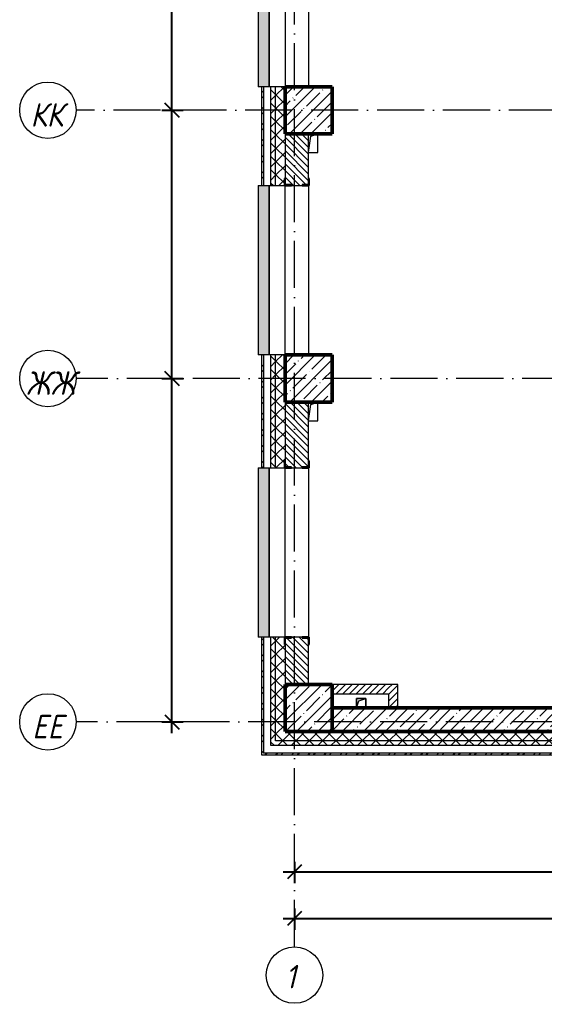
# Model space of a CAD drawing. Header units: millimetres. Extents: x -356862 to 418287, y 0 to 839748.
# Drawn here: x -181784 to -176211, y 511308 to 521759 of the extents above; entities that cross this region are included whole.
import ezdxf

# ---------------------------------------------------------------- set-up
doc = ezdxf.new("R2010")
doc.units = ezdxf.units.MM
doc.linetypes.add('50_200_ШТРИХ_1Т_ш5_п1_п1_', pattern=[700, 500, -100, 0, -100])
for name, color, linetype, lineweight in [('A-____-____-DIMS', 7, 'Continuous', 9), ('A-FLOR-____-OTLN', 7, 'Continuous', 9), ('A-GENM-____-MCUT', 7, 'Continuous', 25), ('A-GENM-____-OTLN', 7, 'Continuous', 9), ('A-GENM-____-OTLN-1', 7, 'Continuous', 25), ('A-GLAZ-____-OTLN', 7, 'Continuous', 9), ('A-WALL-____-MCUT', 7, 'Continuous', 13), ('A-WALL-____-MCUT-1', 7, 'Continuous', 9), ('A-WALL-____-MCUT-2', 7, 'Continuous', 50), ('A-WALL-____-OTLN', 7, 'Continuous', 9), ('A-WALL-____-PATT-1', 7, 'Continuous', 9), ('A-WALL-FNSH-MCUT-1', 7, 'Continuous', 9), ('S-COLS-____-MCUT', 7, 'Continuous', 50), ('S-COLS-____-OTLN', 7, 'Continuous', 9), ('S-GRID-____-IDEN', 7, 'Continuous', 9), ('S-GRID-____-OTLN-1', 7, '50_200_ШТРИХ_1Т_ш5_п1_п1_', 9)]:
    doc.layers.add(name, color=color, linetype=linetype, lineweight=lineweight)
doc.layers.add('A-GLAZ-____-OTLN-1', color=7, linetype='Continuous', lineweight=9, true_color=0xc0c0c0)
doc.styles.add('ISOCPEUR_I', font='isocpeui.ttf', dxfattribs={"width": 0.9, "height": 2.5})
doc.styles.add('ISOCPEUR_I_9', font='isocpeui.ttf', dxfattribs={"width": 0.9, "height": 250})
doc.dimstyles.new('ISO-2_5_0_9К_БОЛЬШОЙ_ОСИ', dxfattribs={"dimscale": 304.8, "dimtxt": 248.995294, "dimasz": 0.492126, "dimexe": 0.393701, "dimexo": 0, "dimgap": 0, "dimtad": 1, "dimdec": 0, "dimzin": 0, "dimdsep": 46, "dimtxsty": 'ISOCPEUR_I', "dimblk1": 'OBLIQUE', "dimblk2": 'OBLIQUE', "dimsah": 1, "dimcen": 0.09, "dimdle": 0.393701, "dimazin": 0, "dimtfac": 1, "dimtdec": 4, "dimtix": 1, "dimtmove": 0, "dimatfit": 3, "dimfxl": 1, "dimtvp": 1, "dimtolj": 1, "dimtzin": 0, "dimarcsym": 2})
pattern_1 = [(135, (-176515.067, 459015.94), (-35.35534, -35.35534), [])]
pattern_2 = [(45, (-176515.067, 459015.94), (-35.35534, 35.35534), [])]
pattern_3 = [(45, (-176515.07, 459015.94), (-70.71068, 70.71068), []), (135, (-176515.07, 459015.94), (-70.71068, -70.71068), [])]
pattern_4 = [(45, (-176515.07, 459015.94), (-85.53659, 85.53659), []), (45, (-176458.04, 459015.94), (-85.53659, 85.53659), [])]

# ---------------------------------------------------------------- blocks, each defined once
blk = doc.blocks.new('BSC_Колонна _Прямоугольная - 500х500-V26-АР1_План отверстий 1 этажа в осях 1-64_Ю-ЯЯ')
at = {"layer": 'S-COLS-____-OTLN'}
h = blk.add_hatch(dxfattribs=at)
h.set_pattern_fill('FP_32', color=256, style=0, pattern_type=2)
h.set_pattern_definition([(45, (2200, -55431.04), (-114.04925, 114.04925), []), (45, (2314.05, -55431.04), (-114.04925, 114.04925), [201.613, -40.323, 3.353, -36.97])])
h.paths.add_polyline_path([(-250, -250), (250, -250), (250, 250), (-250, 250), (-250, 178)], flags=0)
at = {"layer": 'S-COLS-____-MCUT'}
for p, q in [((250, 250), (-250, 250)), ((-250, 250), (-250, -250)), ((250, -250), (250, 250)), ((-250, -250), (250, -250))]:
    blk.add_line(p, q, dxfattribs=at)
blk = doc.blocks.new('BSC_Колонна _Прямоугольная - 500х500-V29-АР1_План отверстий 1 этажа в осях 1-64_Ю-ЯЯ')
at = {"layer": 'S-COLS-____-OTLN'}
h = blk.add_hatch(dxfattribs=at)
h.set_pattern_fill('FP_35', color=256, style=0, pattern_type=2)
h.set_pattern_definition([(45, (2200, -61781.04), (-114.04925, 114.04925), []), (45, (2314.05, -61781.04), (-114.04925, 114.04925), [201.613, -40.323, 3.353, -36.97])])
h.paths.add_polyline_path([(-250, -250), (250, -250), (250, 250), (-250, 250)], flags=0)
at = {"layer": 'S-COLS-____-MCUT'}
for p, q in [((250, 250), (-250, 250)), ((-250, 250), (-250, -250)), ((250, -250), (250, 250)), ((-250, -250), (250, -250))]:
    blk.add_line(p, q, dxfattribs=at)
blk = doc.blocks.new('BSC_Колонна _Прямоугольная - 500х500-V62-АР1_План отверстий 1 этажа в осях 1-64_Ю-ЯЯ')
at = {"layer": 'S-COLS-____-OTLN'}
h = blk.add_hatch(dxfattribs=at)
h.set_pattern_fill('FP_70', color=256, style=0, pattern_type=2)
h.set_pattern_definition([(45, (2200, -58931.04), (-114.04925, 114.04925), []), (45, (2314.05, -58931.04), (-114.04925, 114.04925), [201.613, -40.323, 3.353, -36.97])])
h.paths.add_polyline_path([(-250, -250), (250, -250), (250, 250), (-250, 250), (-250, -93)], flags=0)
at = {"layer": 'S-COLS-____-MCUT'}
for p, q in [((250, 250), (-250, 250)), ((-250, 250), (-250, -250)), ((250, -250), (250, 250)), ((-250, -250), (250, -250))]:
    blk.add_line(p, q, dxfattribs=at)
blk = doc.blocks.new('Фахверк_СКБ_Уголок - 250_2700-27497298-АР1_План отверстий 1 этажа в осях 1-64_Ю-ЯЯ')
at = {"layer": 'A-GENM-____-MCUT'}
for p, q in [((200, 181), (125, 181)), ((125, 181), (125, 106)), ((125, 106), (131, 106)), ((131, 106), (131, 175)), ((131, 175), (200, 175)), ((200, 175), (200, 181)), ((131, -6), (125, -6)), ((125, -6), (125, -81)), ((125, -81), (200, -81)), ((131, -75), (131, -6)), ((200, -75), (131, -75)), ((200, -81), (200, -75))]:
    blk.add_line(p, q, dxfattribs=at)
blk = doc.blocks.new('AR_Отверстие прямоугольное _в плите_ - AR_Отверстие прямоугольное _в плите_-V200-АР1_План отверстий 1 этажа в осях 1-64_Ю-ЯЯ')
at = {"layer": 'A-GENM-____-OTLN'}
for p, q in [((50, 50), (-50, 50)), ((-50, 50), (-50, -50)), ((-50, -50), (-25, 25)), ((-25, 25), (50, 50)), ((50, -50), (50, 50))]:
    blk.add_line(p, q, dxfattribs=at)
blk = doc.blocks.new('AR_Отверстие прямоугольное _в плите_ - AR_Отверстие прямоугольное _в плите_-V212-АР1_План отверстий 1 этажа в осях 1-64_Ю-ЯЯ')
at = {"layer": 'A-GENM-____-OTLN'}
for p, q in [((50, 100), (-50, 100)), ((-50, -100), (-25, 75)), ((-25, 75), (50, 100)), ((50, -100), (50, 100)), ((-50, -100), (50, -100))]:
    blk.add_line(p, q, dxfattribs=at)
blk = doc.blocks.new('Отлив_СКБ - Отлив витража_120_НВФ-31885689-АР1_План отверстий 1 этажа в осях 1-64_Ю-ЯЯ')
at = {"layer": 'A-GLAZ-____-OTLN-1'}
for points in [[(1800, 2), (1800, 120), (0, 120), (0, 2), (750, 2)], [(1800, 0), (1800, 2), (0, 2), (0, 0), (750, 0)]]:
    blk.add_hatch(color=256, dxfattribs=at).paths.add_polyline_path(points, flags=0)
at = {"layer": 'A-GLAZ-____-OTLN'}
for p, q in [((0, 83), (0, 120)), ((1800, 120), (0, 120)), ((1800, 120), (1800, 83)), ((0, 2), (1800, 2)), ((1800, 0), (0, 0))]:
    blk.add_line(p, q, dxfattribs=at)
blk = doc.blocks.new('Ось сетки - Круг_Ø6_00__ISO-2_5_0_9K_-25732049-АР1_План отверстий 1 этажа в осях 1-64_Ю-ЯЯ')
at = {"layer": 'S-GRID-____-IDEN'}
blk.add_circle((0, 0), 3, dxfattribs=at)
blk = doc.blocks.new('_Oblique')
at = {"color": 0, "linetype": 'ByBlock', "lineweight": -2}
blk.add_line((-0.5, -0.5), (0.5, 0.5), dxfattribs=at)
blk = doc.blocks.new('*D13481')
at = {"layer": 'A-____-____-DIMS', "color": 0, "lineweight": -2, "transparency": 16777216}
for p, q in [((-178865, 512810), (-178865, 512584)), ((-171065, 512810), (-171065, 512584)), ((-178985, 512704), (-170945, 512704))]:
    blk.add_line(p, q, dxfattribs=at)
at = {"layer": 'Defpoints', "color": 0, "transparency": 16777216}
for p in [(-178865, 512810), (-171065, 512810), (-171065, 512704)]:
    blk.add_point(p, dxfattribs=at)
at = {"layer": 'A-____-____-DIMS', "color": 0, "lineweight": -2, "transparency": 16777216, "xscale": 150, "yscale": 150, "zscale": 150, "rotation": 180}
blk.add_blockref('_Oblique', (-178865, 512704), dxfattribs=at)
at = {"layer": 'A-____-____-DIMS', "color": 0, "lineweight": -2, "transparency": 16777216, "xscale": 150, "yscale": 150, "zscale": 150}
blk.add_blockref('_Oblique', (-171065, 512704), dxfattribs=at)
at = {"layer": 'A-____-____-DIMS', "color": 0, "transparency": 16777216, "insert": (-174965, 512706), "char_height": 2.5, "width": 758.48, "attachment_point": 5, "style": 'ISOCPEUR_I'}
blk.add_mtext('\\A1;7800', dxfattribs=at)
blk = doc.blocks.new('*D13503')
at = {"layer": 'A-____-____-DIMS', "color": 0, "lineweight": -2, "transparency": 16777216}
for p, q in [((-180166, 514177), (-180166, 518067)), ((-180273, 517947), (-180046, 517947)), ((-180273, 514297), (-180046, 514297))]:
    blk.add_line(p, q, dxfattribs=at)
at = {"layer": 'Defpoints', "color": 0, "transparency": 16777216}
for p in [(-180273, 517947), (-180166, 517947), (-180273, 514297)]:
    blk.add_point(p, dxfattribs=at)
at = {"layer": 'A-____-____-DIMS', "color": 0, "lineweight": -2, "transparency": 16777216, "xscale": 150, "yscale": 150, "zscale": 150}
for p, rotation in [((-180166, 517947), 90), ((-180166, 514297), 270)]:
    blk.add_blockref('_Oblique', p, dxfattribs=dict(at, rotation=rotation))
at = {"layer": 'A-____-____-DIMS', "color": 0, "transparency": 16777216, "insert": (-180168, 516122), "char_height": 2.5, "width": 758.48, "attachment_point": 5, "rotation": 90, "style": 'ISOCPEUR_I'}
blk.add_mtext('\\A1;3650', dxfattribs=at)
blk = doc.blocks.new('*D13416')
at = {"layer": 'A-____-____-DIMS', "color": 0, "lineweight": -2, "transparency": 16777216}
for p, q in [((-180166, 517827), (-180166, 520917)), ((-180273, 520797), (-180046, 520797)), ((-180273, 517947), (-180046, 517947))]:
    blk.add_line(p, q, dxfattribs=at)
at = {"layer": 'Defpoints', "color": 0, "transparency": 16777216}
for p in [(-180273, 520797), (-180166, 520797), (-180273, 517947)]:
    blk.add_point(p, dxfattribs=at)
at = {"layer": 'A-____-____-DIMS', "color": 0, "lineweight": -2, "transparency": 16777216, "xscale": 150, "yscale": 150, "zscale": 150}
for p, rotation in [((-180166, 520797), 90), ((-180166, 517947), 270)]:
    blk.add_blockref('_Oblique', p, dxfattribs=dict(at, rotation=rotation))
at = {"layer": 'A-____-____-DIMS', "color": 0, "transparency": 16777216, "insert": (-180168, 519372), "char_height": 2.5, "width": 758.48, "attachment_point": 5, "rotation": 90, "style": 'ISOCPEUR_I'}
blk.add_mtext('\\A1;2850', dxfattribs=at)
blk = doc.blocks.new('*D13417')
at = {"layer": 'A-____-____-DIMS', "color": 0, "lineweight": -2, "transparency": 16777216}
for p, q in [((-180166, 520677), (-180166, 522217)), ((-180273, 522097), (-180046, 522097)), ((-180273, 520797), (-180046, 520797))]:
    blk.add_line(p, q, dxfattribs=at)
at = {"layer": 'Defpoints', "color": 0, "transparency": 16777216}
for p in [(-180273, 522097), (-180166, 522097), (-180273, 520797)]:
    blk.add_point(p, dxfattribs=at)
at = {"layer": 'A-____-____-DIMS', "color": 0, "lineweight": -2, "transparency": 16777216, "xscale": 150, "yscale": 150, "zscale": 150}
for p, rotation in [((-180166, 522097), 90), ((-180166, 520797), 270)]:
    blk.add_blockref('_Oblique', p, dxfattribs=dict(at, rotation=rotation))
at = {"layer": 'A-____-____-DIMS', "color": 0, "transparency": 16777216, "insert": (-180168, 521447), "char_height": 2.5, "width": 701.02, "attachment_point": 5, "rotation": 90, "style": 'ISOCPEUR_I'}
blk.add_mtext('\\A1;1300', dxfattribs=at)
blk = doc.blocks.new('*D13480')
at = {"layer": 'A-____-____-DIMS', "color": 0, "lineweight": -2, "transparency": 16777216}
for p, q in [((-178865, 512314), (-178865, 512088)), ((-105465, 512314), (-105465, 512088)), ((-178985, 512208), (-105345, 512208))]:
    blk.add_line(p, q, dxfattribs=at)
at = {"layer": 'Defpoints', "color": 0, "transparency": 16777216}
for p in [(-178865, 512314), (-105465, 512314), (-105465, 512208)]:
    blk.add_point(p, dxfattribs=at)
at = {"layer": 'A-____-____-DIMS', "color": 0, "lineweight": -2, "transparency": 16777216, "xscale": 150, "yscale": 150, "zscale": 150, "rotation": 180}
blk.add_blockref('_Oblique', (-178865, 512208), dxfattribs=at)
at = {"layer": 'A-____-____-DIMS', "color": 0, "lineweight": -2, "transparency": 16777216, "xscale": 150, "yscale": 150, "zscale": 150}
blk.add_blockref('_Oblique', (-105465, 512208), dxfattribs=at)
at = {"layer": 'A-____-____-DIMS', "color": 0, "transparency": 16777216, "insert": (-142165, 512209), "char_height": 2.5, "width": 971.08, "attachment_point": 5, "style": 'ISOCPEUR_I'}
blk.add_mtext('\\A1;73400', dxfattribs=at)

msp = doc.modelspace()

# ---------------------------------------------------------------- hatches: boundary and pattern name
at = {"layer": 'A-WALL-____-PATT-1'}
h = msp.add_hatch(dxfattribs=at)
h.set_pattern_fill('FP_3', color=256, style=0, pattern_type=2)
h.set_pattern_definition(pattern_4)
h.paths.add_polyline_path([(-179215.0675, 513946.983), (-179195.0675, 513946.983), (-179195.0675, 515196.983), (-179215.0675, 515196.983), (-179215.0675, 514625.3138)], flags=0)
h.paths.add_polyline_path([(-179215.0675, 516996.983), (-179195.0675, 516996.983), (-179195.0675, 518196.983), (-179215.0675, 518196.983), (-179215.0675, 517854.284)], flags=0)
h.paths.add_polyline_path([(-179195.0675, 519996.983), (-179195.0675, 521046.983), (-179215.0675, 521046.983), (-179215.0675, 519996.983)], flags=0)
h.paths.add_polyline_path([(-179195.0675, 522846.983), (-179195.0675, 523996.983), (-179215.0675, 523996.983), (-179215.0675, 522846.983)], flags=0)
h.paths.add_polyline_path([(-179215.0675, 525796.983), (-179195.0675, 525796.983), (-179195.0675, 526946.983), (-179215.0675, 526946.983), (-179215.0675, 525926.7096)], flags=0)
h = msp.add_hatch(dxfattribs=at)
h.set_pattern_fill('FP_1', color=256, style=0, pattern_type=2)
h.set_pattern_definition(pattern_3)
h.paths.add_polyline_path([(-179115.0675, 514046.983), (-179065.0675, 514046.983), (-179065.0675, 515196.983), (-179115.0675, 515196.983), (-179115.0675, 514625.3138)], flags=0)
h.paths.add_polyline_path([(-179115.0675, 516996.983), (-179065.0675, 516996.983), (-179065.0675, 518196.983), (-179115.0675, 518196.983), (-179115.0675, 517854.284)], flags=0)
h.paths.add_polyline_path([(-179115.0675, 519996.983), (-179065.0675, 519996.983), (-179065.0675, 521046.983), (-179115.0675, 521046.983), (-179115.0675, 520276.0117)], flags=0)
h.paths.add_polyline_path([(-179065.0675, 522846.983), (-179065.0675, 523996.983), (-179115.0675, 523996.983), (-179115.0675, 522846.983)], flags=0)
h.paths.add_polyline_path([(-179065.0675, 525796.983), (-179065.0675, 526696.983), (-179115.0675, 526696.983), (-179115.0675, 525796.983)], flags=0)
h = msp.add_hatch(dxfattribs=at)
h.set_pattern_fill('FP_1', color=256, style=0, pattern_type=2)
h.set_pattern_definition(pattern_3)
h.paths.add_polyline_path([(-179065.0675, 514096.983), (-178965.0675, 514096.983), (-178965.0675, 515121.983), (-178971.0675, 515121.983), (-178971.0675, 515196.983), (-179065.0675, 515196.983), (-179065.0675, 514625.3138)], flags=0)
h.paths.add_polyline_path([(-178971.0675, 516996.983), (-178971.0675, 517071.983), (-178965.0675, 517071.983), (-178965.0675, 518196.983), (-179065.0675, 518196.983), (-179065.0675, 516996.983)], flags=0)
h.paths.add_polyline_path([(-178971.0675, 519996.983), (-178971.0675, 520071.983), (-178965.0675, 520071.983), (-178965.0675, 521046.983), (-179065.0675, 521046.983), (-179065.0675, 519996.983)], flags=0)
h.paths.add_polyline_path([(-178971.0675, 522846.983), (-178971.0675, 522921.983), (-178965.0675, 522921.983), (-178965.0675, 523921.983), (-178971.0675, 523921.983), (-178971.0675, 523996.983), (-179065.0675, 523996.983), (-179065.0675, 522846.983)], flags=0)
h.paths.add_polyline_path([(-179065.0675, 525796.983), (-178971.0675, 525796.983), (-178971.0675, 525871.983), (-178965.0675, 525871.983), (-178965.0675, 526696.983), (-179065.0675, 526696.983), (-179065.0675, 525926.7096)], flags=0)
h = msp.add_hatch(dxfattribs=at)
h.set_pattern_fill('FP_6', color=256, style=0, pattern_type=2)
h.set_pattern_definition(pattern_1)
h.paths.add_polyline_path([(-178784.0675, 519996.983), (-178784.0675, 520002.983), (-178715.0675, 520002.983), (-178715.0675, 520546.983), (-178965.0675, 520546.983), (-178965.0675, 520002.983), (-178896.0675, 520002.983), (-178896.0675, 519996.983)], flags=0)
h = msp.add_hatch(dxfattribs=at)
h.set_pattern_fill('FP_6', color=256, style=0, pattern_type=2)
h.set_pattern_definition(pattern_1)
h.paths.add_polyline_path([(-178715.0675, 514696.983), (-178715.0675, 515190.983), (-178784.0675, 515190.983), (-178784.0675, 515196.983), (-178896.0675, 515196.983), (-178896.0675, 515190.983), (-178965.0675, 515190.983), (-178965.0675, 514696.983), (-178784.0675, 514696.983)], flags=0)
h.paths.add_polyline_path([(-178784.0675, 516996.983), (-178784.0675, 517002.983), (-178715.0675, 517002.983), (-178715.0675, 517696.983), (-178965.0675, 517696.983), (-178965.0675, 517002.983), (-178896.0675, 517002.983), (-178896.0675, 516996.983)], flags=0)
h = msp.add_hatch(dxfattribs=at)
h.set_pattern_fill('FP_5', color=256, style=0, pattern_type=2)
h.set_pattern_definition(pattern_2)
h.paths.add_polyline_path([(-177865.0675, 514596.983), (-177865.0675, 514696.983), (-178465.0675, 514696.983), (-178465.0675, 514596.983), (-178297.9769, 514596.983)], flags=0)
h = msp.add_hatch(dxfattribs=at)
h.set_pattern_fill('FP_5', color=256, style=0, pattern_type=2)
h.set_pattern_definition(pattern_2)
h.paths.add_polyline_path([(-177765.0675, 514446.983), (-177765.0675, 514696.983), (-177865.0675, 514696.983), (-177865.0675, 514446.983)], flags=0)
h = msp.add_hatch(dxfattribs=at)
h.set_pattern_fill('FP_13', color=256, style=0, pattern_type=2)
h.set_pattern_definition([(45, (-176515.07, 459015.94), (-114.04925, 114.04925), []), (45, (-176401.02, 459015.94), (-114.04925, 114.04925), [201.612, -40.322, 3.353, -36.97])])
h.paths.add_polyline_path([(-171215.0675, 514196.983), (-171215.0675, 514446.983), (-178465.0675, 514446.983), (-178465.0675, 514196.983), (-172995.4749, 514196.983)], flags=0)
h = msp.add_hatch(dxfattribs=at)
h.set_pattern_fill('FP_1', color=256, style=0, pattern_type=2)
h.set_pattern_definition(pattern_3)
h.paths.add_polyline_path([(-132090.0675, 514096.983), (-131300.0675, 514096.983), (-131300.0675, 514196.983), (-132090.0675, 514196.983), (-132090.0675, 514190.983), (-132165.0675, 514190.983), (-132165.0675, 514096.983)], flags=0)
h.paths.add_polyline_path([(-134110.4602, 514096.983), (-133965.0675, 514096.983), (-133965.0675, 514190.983), (-134040.0675, 514190.983), (-134040.0675, 514196.983), (-135090.0675, 514196.983), (-135090.0675, 514190.983), (-135165.0675, 514190.983), (-135165.0675, 514096.983)], flags=0)
h.paths.add_polyline_path([(-136965.0675, 514096.983), (-136965.0675, 514190.983), (-137040.0675, 514190.983), (-137040.0675, 514196.983), (-138090.0675, 514196.983), (-138090.0675, 514190.983), (-138165.0675, 514190.983), (-138165.0675, 514096.983), (-137645.4615, 514096.983)], flags=0)
h.paths.add_polyline_path([(-140815.0675, 514096.983), (-139965.0675, 514096.983), (-139965.0675, 514190.983), (-140040.0675, 514190.983), (-140040.0675, 514196.983), (-141090.0675, 514196.983), (-141090.0675, 514190.983), (-141165.0675, 514190.983), (-141165.0675, 514096.983), (-141090.0675, 514096.983)], flags=0)
h.paths.add_polyline_path([(-142965.0675, 514096.983), (-142965.0675, 514190.983), (-143040.0675, 514190.983), (-143040.0675, 514196.983), (-144090.0675, 514196.983), (-144090.0675, 514190.983), (-144165.0675, 514190.983), (-144165.0675, 514096.983), (-142971.0675, 514096.983)], flags=0)
h.paths.add_polyline_path([(-145965.0675, 514096.983), (-145965.0675, 514190.983), (-146040.0675, 514190.983), (-146040.0675, 514196.983), (-147090.0675, 514196.983), (-147090.0675, 514190.983), (-147165.0675, 514190.983), (-147165.0675, 514096.983), (-146482.9649, 514096.983)], flags=0)
h.paths.add_polyline_path([(-150017.9662, 514096.983), (-148965.0675, 514096.983), (-148965.0675, 514190.983), (-149040.0675, 514190.983), (-149040.0675, 514196.983), (-150090.0675, 514196.983), (-150090.0675, 514190.983), (-150165.0675, 514190.983), (-150165.0675, 514096.983)], flags=0)
h.paths.add_polyline_path([(-151965.0675, 514096.983), (-151965.0675, 514190.983), (-152040.0675, 514190.983), (-152040.0675, 514196.983), (-153090.0675, 514196.983), (-153090.0675, 514190.983), (-153165.0675, 514190.983), (-153165.0675, 514096.983), (-152669.2172, 514096.983)], flags=0)
h.paths.add_polyline_path([(-156165.0675, 514096.983), (-154965.0675, 514096.983), (-154965.0675, 514190.983), (-155040.0675, 514190.983), (-155040.0675, 514196.983), (-156090.0675, 514196.983), (-156090.0675, 514190.983), (-156165.0675, 514190.983)], flags=0)
h.paths.add_polyline_path([(-158315.0675, 514096.983), (-157965.0675, 514096.983), (-157965.0675, 514190.983), (-158040.0675, 514190.983), (-158040.0675, 514196.983), (-159090.0675, 514196.983), (-159090.0675, 514190.983), (-159165.0675, 514190.983), (-159165.0675, 514096.983), (-158815.0675, 514096.983)], flags=0)
h.paths.add_polyline_path([(-160622.9702, 514096.983), (-160165.0675, 514096.983), (-160165.0675, 514190.983), (-160240.0675, 514190.983), (-160240.0675, 514196.983), (-166865.0675, 514196.983), (-166865.0675, 514096.983), (-162390.4709, 514096.983)], flags=0)
h.paths.add_polyline_path([(-168265.0675, 514096.983), (-168265.0675, 514196.983), (-168865.0675, 514196.983), (-168865.0675, 514096.983)], flags=0)
h.paths.add_polyline_path([(-170965.0675, 514096.983), (-170965.0675, 514196.983), (-178965.0675, 514196.983), (-178965.0675, 514096.983), (-172995.4749, 514096.983)], flags=0)
h = msp.add_hatch(dxfattribs=at)
h.set_pattern_fill('FP_1', color=256, style=0, pattern_type=2)
h.set_pattern_definition(pattern_3)
h.paths.add_polyline_path([(-131300.0675, 514046.983), (-131300.0675, 514096.983), (-132165.0675, 514096.983), (-132165.0675, 514046.983), (-131459.2092, 514046.983)], flags=0)
h.paths.add_polyline_path([(-134110.4602, 514046.983), (-133965.0675, 514046.983), (-133965.0675, 514096.983), (-135165.0675, 514096.983), (-135165.0675, 514046.983)], flags=0)
h.paths.add_polyline_path([(-136965.0675, 514046.983), (-136965.0675, 514096.983), (-138165.0675, 514096.983), (-138165.0675, 514046.983), (-137645.4615, 514046.983)], flags=0)
h.paths.add_polyline_path([(-139965.0675, 514046.983), (-139965.0675, 514096.983), (-141165.0675, 514096.983), (-141165.0675, 514046.983), (-140296.7125, 514046.983)], flags=0)
h.paths.add_polyline_path([(-142965.0675, 514046.983), (-142965.0675, 514096.983), (-144165.0675, 514096.983), (-144165.0675, 514046.983), (-143831.7139, 514046.983)], flags=0)
h.paths.add_polyline_path([(-149134.2159, 514046.983), (-148965.0675, 514046.983), (-148965.0675, 514096.983), (-150165.0675, 514096.983), (-150165.0675, 514046.983), (-149576.091, 514046.983)], flags=0)
h.paths.add_polyline_path([(-147165.0675, 514046.983), (-145965.0675, 514046.983), (-145965.0675, 514096.983), (-147165.0675, 514096.983)], flags=0)
h.paths.add_polyline_path([(-153165.0675, 514046.983), (-151965.0675, 514046.983), (-151965.0675, 514096.983), (-153165.0675, 514096.983)], flags=0)
h.paths.add_polyline_path([(-156165.0675, 514046.983), (-154965.0675, 514046.983), (-154965.0675, 514096.983), (-156165.0675, 514096.983)], flags=0)
h.paths.add_polyline_path([(-159165.0675, 514046.983), (-157965.0675, 514046.983), (-157965.0675, 514096.983), (-159165.0675, 514096.983)], flags=0)
h.paths.add_polyline_path([(-160622.9702, 514046.983), (-160165.0675, 514046.983), (-160165.0675, 514096.983), (-166865.0675, 514096.983), (-166865.0675, 514046.983), (-162390.4709, 514046.983)], flags=0)
h.paths.add_polyline_path([(-168265.0675, 514046.983), (-168265.0675, 514096.983), (-168865.0675, 514096.983), (-168865.0675, 514046.983)], flags=0)
h.paths.add_polyline_path([(-170965.0675, 514046.983), (-170965.0675, 514096.983), (-179065.0675, 514096.983), (-179065.0675, 514046.983), (-172995.4749, 514046.983)], flags=0)
h = msp.add_hatch(dxfattribs=at)
h.set_pattern_fill('FP_3', color=256, style=0, pattern_type=2)
h.set_pattern_definition(pattern_4)
h.paths.add_polyline_path([(-131459.2092, 513946.983), (-131300.0675, 513946.983), (-131300.0675, 513966.983), (-132165.0675, 513966.983), (-132165.0675, 513946.983)], flags=0)
h.paths.add_polyline_path([(-134110.4602, 513946.983), (-133965.0675, 513946.983), (-133965.0675, 513966.983), (-135165.0675, 513966.983), (-135165.0675, 513946.983)], flags=0)
h.paths.add_polyline_path([(-137645.4615, 513946.983), (-136965.0675, 513946.983), (-136965.0675, 513966.983), (-138165.0675, 513966.983), (-138165.0675, 513946.983)], flags=0)
h.paths.add_polyline_path([(-140296.7125, 513946.983), (-139965.0675, 513946.983), (-139965.0675, 513966.983), (-141165.0675, 513966.983), (-141165.0675, 513946.983), (-140738.5877, 513946.983)], flags=0)
h.paths.add_polyline_path([(-142965.0675, 513946.983), (-142965.0675, 513966.983), (-144165.0675, 513966.983), (-144165.0675, 513946.983), (-143831.7139, 513946.983)], flags=0)
h.paths.add_polyline_path([(-146482.9649, 513946.983), (-145965.0675, 513946.983), (-145965.0675, 513966.983), (-147165.0675, 513966.983), (-147165.0675, 513946.983)], flags=0)
h.paths.add_polyline_path([(-149134.2159, 513946.983), (-148965.0675, 513946.983), (-148965.0675, 513966.983), (-150165.0675, 513966.983), (-150165.0675, 513946.983), (-149576.091, 513946.983)], flags=0)
h.paths.add_polyline_path([(-153165.0675, 513946.983), (-151965.0675, 513946.983), (-151965.0675, 513966.983), (-153165.0675, 513966.983)], flags=0)
h.paths.add_polyline_path([(-155320.4682, 513946.983), (-154965.0675, 513946.983), (-154965.0675, 513966.983), (-156165.0675, 513966.983), (-156165.0675, 513946.983)], flags=0)
h.paths.add_polyline_path([(-157965.0675, 513946.983), (-157965.0675, 513966.983), (-159165.0675, 513966.983), (-159165.0675, 513946.983), (-157971.7192, 513946.983)], flags=0)
h.paths.add_polyline_path([(-160622.9702, 513946.983), (-160165.0675, 513946.983), (-160165.0675, 513966.983), (-166865.0675, 513966.983), (-166865.0675, 513946.983), (-162390.4709, 513946.983)], flags=0)
h.paths.add_polyline_path([(-168865.0675, 513946.983), (-168265.0675, 513946.983), (-168265.0675, 513966.983), (-168865.0675, 513966.983)], flags=0)
h.paths.add_polyline_path([(-170965.0675, 513946.983), (-170965.0675, 513966.983), (-179195.0675, 513966.983), (-179195.0675, 513946.983), (-172995.4749, 513946.983)], flags=0)

# ---------------------------------------------------------------- linework, layer by layer
at = {"layer": 'A-FLOR-____-OTLN'}
for p, q in [((-178205.0675, 514546.983), (-178105.0675, 514546.983)), ((-178205.0675, 514446.983), (-178205.0675, 514546.983)), ((-178105.0675, 514546.983), (-178105.0675, 514446.983))]:
    msp.add_line(p, q, dxfattribs=at)
at = {"layer": 'A-WALL-____-MCUT'}
for p, q in [((-178965.0675, 521046.983), (-179195.0675, 521046.983)), ((-179195.0675, 521046.983), (-179195.0675, 519996.983)), ((-178715.0675, 520071.983), (-178715.0675, 520546.983)), ((-179195.0675, 519996.983), (-178971.0675, 519996.983)), ((-178896.0675, 519996.983), (-178784.0675, 519996.983)), ((-178965.0675, 518196.983), (-179195.0675, 518196.983)), ((-179195.0675, 518196.983), (-179195.0675, 516996.983)), ((-178715.0675, 517071.983), (-178715.0675, 517696.983)), ((-179195.0675, 516996.983), (-178971.0675, 516996.983)), ((-178896.0675, 516996.983), (-178784.0675, 516996.983)), ((-178971.0675, 515196.983), (-179195.0675, 515196.983)), ((-179195.0675, 515196.983), (-179195.0675, 513966.983)), ((-178784.0675, 515196.983), (-178896.0675, 515196.983)), ((-178715.0675, 514696.983), (-178715.0675, 515121.983)), ((-170965.0675, 513966.983), (-179195.0675, 513966.983))]:
    msp.add_line(p, q, dxfattribs=at)
at = {"layer": 'A-WALL-____-MCUT-1'}
for p, q in [((-179115.0675, 519996.983), (-179115.0675, 521046.983)), ((-179065.0675, 519996.983), (-179065.0675, 521046.983)), ((-178965.0675, 520546.983), (-178965.0675, 520071.983)), ((-179115.0675, 516996.983), (-179115.0675, 518196.983)), ((-179065.0675, 516996.983), (-179065.0675, 518196.983)), ((-178965.0675, 517696.983), (-178965.0675, 517071.983)), ((-179115.0675, 514046.983), (-179115.0675, 515196.983)), ((-179065.0675, 514096.983), (-179065.0675, 515196.983)), ((-178965.0675, 515121.983), (-178965.0675, 514696.983)), ((-170965.0675, 514046.983), (-179115.0675, 514046.983)), ((-170965.0675, 514096.983), (-179065.0675, 514096.983))]:
    msp.add_line(p, q, dxfattribs=at)
at = {"layer": 'A-WALL-____-MCUT-2'}
for p, q in [((-178465.0675, 514446.983), (-170965.0675, 514446.983)), ((-178465.0675, 514196.983), (-170965.0675, 514196.983))]:
    msp.add_line(p, q, dxfattribs=at)
at = {"layer": 'A-WALL-____-OTLN'}
for p, q in [((-178965.0675, 522846.983), (-178965.0675, 521046.983)), ((-178715.0675, 522846.983), (-178715.0675, 521046.983)), ((-178965.0675, 518196.983), (-178965.0675, 519996.983)), ((-178715.0675, 519996.983), (-178715.0675, 518196.983)), ((-178965.0675, 515196.983), (-178965.0675, 516996.983)), ((-178715.0675, 516996.983), (-178715.0675, 515196.983))]:
    msp.add_line(p, q, dxfattribs=at)
at = {"layer": 'A-WALL-FNSH-MCUT-1'}
for p, q in [((-179215.0675, 521046.983), (-179215.0675, 519996.983)), ((-179195.0675, 521046.983), (-179215.0675, 521046.983)), ((-179215.0675, 519996.983), (-179195.0675, 519996.983)), ((-179215.0675, 518196.983), (-179215.0675, 516996.983)), ((-179195.0675, 518196.983), (-179215.0675, 518196.983)), ((-179215.0675, 516996.983), (-179195.0675, 516996.983)), ((-179215.0675, 515196.983), (-179215.0675, 513946.983)), ((-179195.0675, 515196.983), (-179215.0675, 515196.983)), ((-177765.0675, 514696.983), (-178465.0675, 514696.983)), ((-177765.0675, 514446.983), (-177765.0675, 514696.983)), ((-178465.0675, 514596.983), (-177865.0675, 514596.983)), ((-177865.0675, 514596.983), (-177865.0675, 514446.983)), ((-179215.0675, 513946.983), (-170965.0675, 513946.983))]:
    msp.add_line(p, q, dxfattribs=at)
at = {"layer": 'S-GRID-____-OTLN-1'}
for p, q in [((-178865.0675, 511907.5288), (-178865.0675, 549908.7924)), ((-165585.6869, 520796.983), (-181183.8377, 520796.983)), ((-101035.027, 517946.983), (-181183.8377, 517946.983)), ((-72440.6609, 514296.983), (-181183.8377, 514296.983))]:
    msp.add_line(p, q, dxfattribs=at)

# ---------------------------------------------------------------- block references
at = {"layer": 'A-GENM-____-OTLN'}
for name, p in [('AR_Отверстие прямоугольное _в плите_ - AR_Отверстие прямоугольное _в плите_-V212-АР1_План отверстий 1 этажа в осях 1-64_Ю-ЯЯ', (-178665.0675, 520446.6355)), ('AR_Отверстие прямоугольное _в плите_ - AR_Отверстие прямоугольное _в плите_-V212-АР1_План отверстий 1 этажа в осях 1-64_Ю-ЯЯ', (-178665.0675, 517596.6355)), ('AR_Отверстие прямоугольное _в плите_ - AR_Отверстие прямоугольное _в плите_-V200-АР1_План отверстий 1 этажа в осях 1-64_Ю-ЯЯ', (-178155.0675, 514496.983))]:
    msp.add_blockref(name, p, dxfattribs=at)
at = {"layer": 'A-GENM-____-OTLN-1'}
for p, rotation in [((-178790.0675, 519871.983), 89.99999999999991), ((-178790.0675, 516871.983), 89.99999999999991), ((-178890.0675, 515321.983), 269.9999999999999)]:
    msp.add_blockref('Фахверк_СКБ_Уголок - 250_2700-27497298-АР1_План отверстий 1 этажа в осях 1-64_Ю-ЯЯ', p, dxfattribs=dict(at, rotation=rotation))
at = {"layer": 'A-GLAZ-____-OTLN', "rotation": 90}
for p in [(-179132.0675, 521046.983), (-179132.0675, 518196.983), (-179132.0675, 515196.983)]:
    msp.add_blockref('Отлив_СКБ - Отлив витража_120_НВФ-31885689-АР1_План отверстий 1 этажа в осях 1-64_Ю-ЯЯ', p, dxfattribs=at)
at = {"layer": 'S-COLS-____-OTLN'}
for name, p in [('BSC_Колонна _Прямоугольная - 500х500-V29-АР1_План отверстий 1 этажа в осях 1-64_Ю-ЯЯ', (-178715.0675, 520796.983)), ('BSC_Колонна _Прямоугольная - 500х500-V62-АР1_План отверстий 1 этажа в осях 1-64_Ю-ЯЯ', (-178715.0675, 517946.983)), ('BSC_Колонна _Прямоугольная - 500х500-V26-АР1_План отверстий 1 этажа в осях 1-64_Ю-ЯЯ', (-178715.0675, 514446.983))]:
    msp.add_blockref(name, p, dxfattribs=at)
at = {"layer": 'S-GRID-____-IDEN', "xscale": 99.99999999999993, "yscale": 99.99999999999993, "zscale": 99.99999999999993, "rotation": 89.9999999999998}
for p in [(-181483.8377, 520796.983), (-181483.8377, 517946.983), (-181483.8377, 514296.983)]:
    msp.add_blockref('Ось сетки - Круг_Ø6_00__ISO-2_5_0_9K_-25732049-АР1_План отверстий 1 этажа в осях 1-64_Ю-ЯЯ', p, dxfattribs=at)
at = {"layer": 'S-GRID-____-IDEN', "xscale": 99.99999999999993, "yscale": 99.99999999999993, "zscale": 99.99999999999993}
msp.add_blockref('Ось сетки - Круг_Ø6_00__ISO-2_5_0_9K_-25732049-АР1_План отверстий 1 этажа в осях 1-64_Ю-ЯЯ', (-178865.0675, 511607.5288), dxfattribs=at)

# ---------------------------------------------------------------- texts
at = {"layer": 'S-GRID-____-IDEN', "char_height": 250, "attachment_point": 1, "style": 'ISOCPEUR_I_9'}
for s, insert, width in [('КК', (-181668.9081, 520873.0588), 447.341625), ('ЖЖ', (-181716.6081, 518023.0588), 562.784625), ('ЕЕ', (-181650.9081, 514373.0588), 404.0505), ('\\fISOCPEUR|b0|i1|c204|p34|;\\W.9;1', (-178962.8958, 511716.3034), 144.30375)]:
    msp.add_mtext(s, dxfattribs=dict(at, insert=insert, width=width))

# ---------------------------------------------------------------- dimensions: what is measured, and where the dimension line sits
at = {"layer": 'A-____-____-DIMS'}
for base, p1, p2, override, picture, middle in [((-180166.4631, 522096.983), (-180272.5291, 520796.983), (-180272.5291, 522096.983), {"dimpost": '<>', "dimfxl": 1300}, '*D13417', (-180167.7131, 521446.983)), ((-180166.4631, 520796.983), (-180272.5291, 517946.983), (-180272.5291, 520796.983), {"dimpost": '<>', "dimfxl": 2850}, '*D13416', (-180167.7131, 519371.983)), ((-180166.4631, 517946.983), (-180272.5291, 514296.983), (-180272.5291, 517946.983), {"dimpost": '<>', "dimfxl": 3650}, '*D13503', (-180167.7131, 516121.983))]:
    dim = msp.add_linear_dim(base=base, p1=p1, p2=p2, angle=90, dimstyle='ISO-2_5_0_9К_БОЛЬШОЙ_ОСИ', override=override, dxfattribs=at)
    dim.commit()
    dim.dimension.update_dxf_attribs({"geometry": picture, "text_midpoint": middle})
for base, p1, p2, override, picture, middle in [((-171065.0675, 512704.4081), (-178865.0675, 512810.4741), (-171065.0675, 512810.4741), {"dimpost": '<>', "dimfxl": 7800}, '*D13481', (-174965.0675, 512705.6742)), ((-105465.0675, 512207.6078), (-178865.0675, 512313.6738), (-105465.0675, 512313.6738), {"dimpost": '<>', "dimfxl": 73400}, '*D13480', (-142165.0675, 512208.8739))]:
    dim = msp.add_linear_dim(base=base, p1=p1, p2=p2, dimstyle='ISO-2_5_0_9К_БОЛЬШОЙ_ОСИ', override=override, dxfattribs=at)
    dim.commit()
    dim.dimension.update_dxf_attribs({"geometry": picture, "text_midpoint": middle})

doc.saveas('drawing.dxf')
